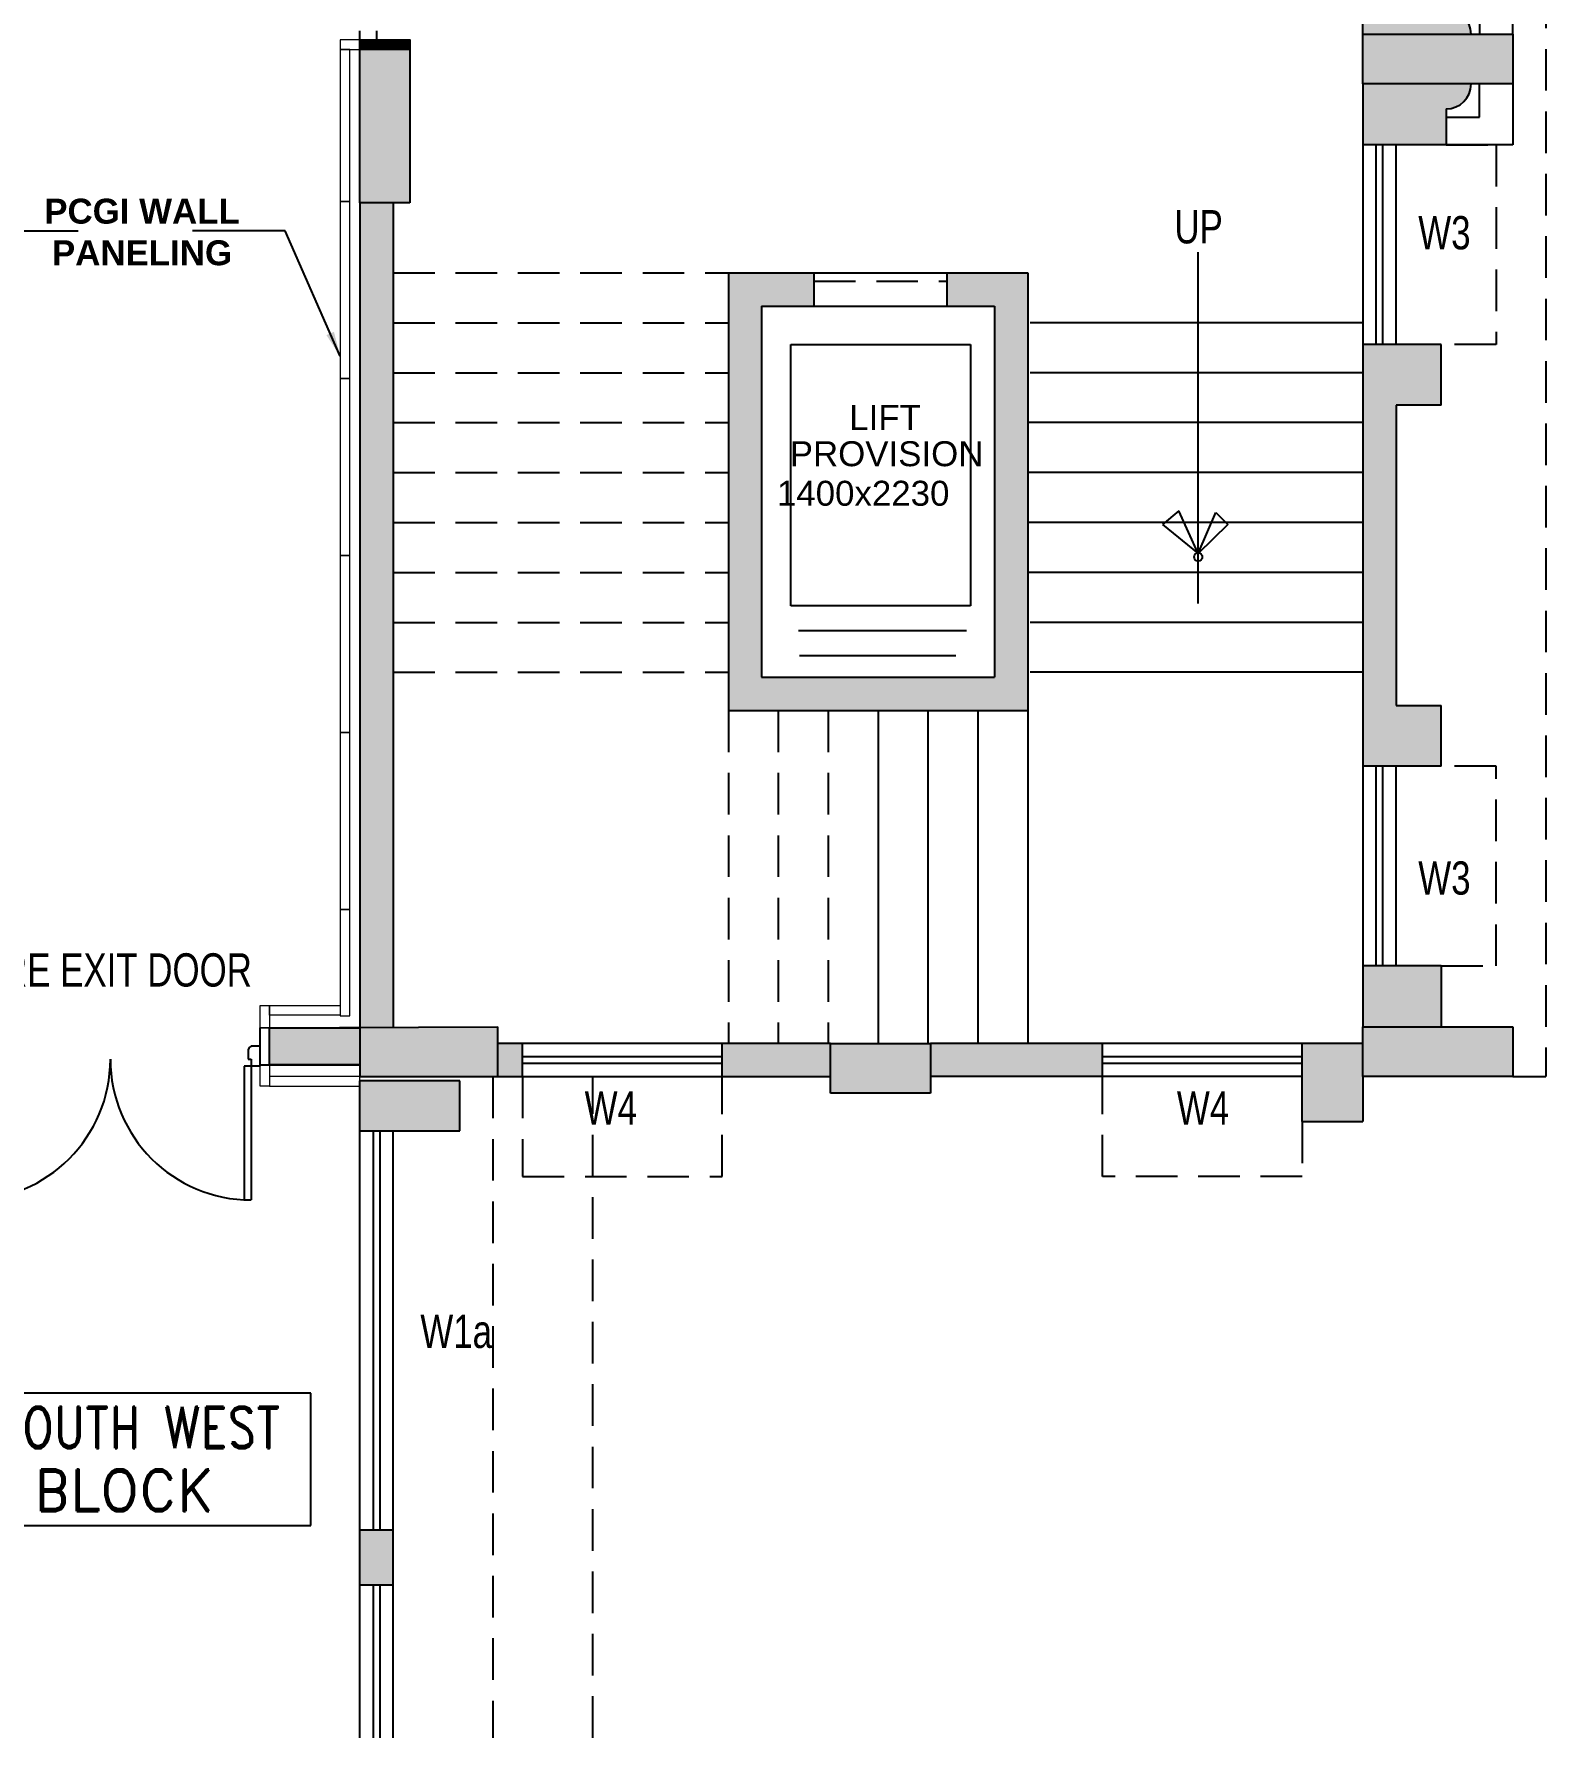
# Model space of a CAD drawing. Extents: x 11034434 to 11724204, y -4674497 to -3911811.
# Drawn here: x 11668785 to 11677874, y -4580427 to -4570188 of the extents above; entities that cross this region are included whole.
import ezdxf
from ezdxf.enums import TextEntityAlignment as Align

# ---------------------------------------------------------------- set-up
doc = ezdxf.new("R2010")
doc.units = 0
doc.header["$MEASUREMENT"] = 0
doc.linetypes.add('CENTER', pattern=[0])
doc.linetypes.add('DASHED', pattern=[0.75, 0.5, -0.25])
doc.layers.get('0').update_dxf_attribs({"color": 251, "linetype": 'CONTINUOUS'})
for name, color, linetype in [('dim ref', 251, 'CONTINUOUS'), ('HATCH', 251, 'CONTINUOUS'), ('HS', 251, 'CONTINUOUS')]:
    doc.layers.add(name, color=color, linetype=linetype)
doc.layers.add('WALL PANEL', color=7, linetype='CONTINUOUS', lineweight=15)
doc.styles.add('0_RM-NM', font='arial.ttf')
doc.styles.add('ARIAL', font='arial.ttf', dxfattribs={"width": 0.75})
doc.styles.add('RD', font='ROMAND')
doc.styles.get("Standard").update_dxf_attribs({"font": 'arial.ttf'})
doc.styles.add('style3', font='arialbd.ttf')
doc.dimstyles.new('Scale 50', dxfattribs={"dimscale": 0, "dimtxt": 150, "dimasz": 150, "dimexe": 0, "dimexo": 50, "dimgap": 0, "dimtad": 0, "dimtoh": 1, "dimdec": 0, "dimzin": 0, "dimdsep": 46, "dimtxsty": '0_RM-NM', "dimcen": 0, "dimdle": 100, "dimclrd": 204, "dimclre": 212, "dimclrt": 224, "dimadec": 0, "dimazin": 0, "dimtfac": 1, "dimtdec": 0, "dimtofl": 0, "dimtmove": 1, "dimatfit": 3, "dimfxl": 1, "dimtolj": 1, "dimtzin": 0, "dimlwe": -1, "dimarcsym": 0})

msp = doc.modelspace()

# ---------------------------------------------------------------- hatches: boundary and pattern name
at = {"ltscale": 500}
for points in [[(11677274, -4569823), (11676974, -4569823), (11676974, -4569605.5), (11676774, -4569605.5), (11676774, -4570188), (11677424, -4570188, 0.4142136), (11677274, -4570038)], [(11677424, -4570488), (11676774, -4570488), (11676774, -4570853), (11676974, -4570853), (11677274, -4570853), (11677274, -4570638, 0.4142136)], [(11670944, -4571201.3), (11670744, -4571201.3), (11670744, -4576153), (11670944, -4576153)], [(11674759, -4571623), (11674274, -4571623), (11674274, -4571823), (11674559, -4571823), (11674559, -4574053), (11673159, -4574053), (11673159, -4571823), (11673474, -4571823), (11673474, -4571623), (11672959, -4571623), (11672959, -4574253), (11674759, -4574253)], [(11677244, -4572053), (11676974, -4572053), (11676774, -4572053), (11676774, -4574588), (11676974, -4574588), (11677244, -4574588), (11677244, -4574223), (11676974, -4574223), (11676974, -4572418), (11677244, -4572418)], [(11677244, -4575788), (11676974, -4575788), (11676774, -4575788), (11676774, -4576153), (11677244, -4576153)], [(11671722.3, -4576253), (11671572.3, -4576253), (11671572.3, -4576453), (11671722.3, -4576453)], [(11673574, -4576253), (11672922.3, -4576253), (11672922.3, -4576453), (11673574, -4576453)], [(11675209, -4576253), (11674174, -4576253), (11674174, -4576453), (11675209, -4576453)], [(11676774, -4576453), (11676774, -4576253), (11676409, -4576253), (11676409, -4576453), (11676409, -4576723), (11676774, -4576723)]]:
    msp.add_hatch(color=256, dxfattribs=at).paths.add_polyline_path(points)
at = {"lineweight": -3, "ltscale": 500}
h = msp.add_hatch(color=256, dxfattribs=at)
h.paths.add_polyline_path([(11667744, -4579178), (11667544, -4579178), (11667544, -4579508), (11667744, -4579508)])
h.paths.add_polyline_path([(11670944, -4579178), (11670744, -4579178), (11670744, -4579508), (11670944, -4579508)])
at = {"layer": 'HATCH', "ltscale": 500}
h = msp.add_hatch(color=251, dxfattribs=at)
h.dxf.hatch_style = 1
h.paths.add_polyline_path([(11633364, -4566323), (11633664, -4566323), (11633664, -4567223), (11633364, -4567223)])
h.paths.add_polyline_path([(11676774, -4570188), (11677674, -4570188), (11677674, -4570488), (11676774, -4570488)])
h.paths.add_polyline_path([(11651189, -4576253), (11651489, -4576253), (11651489, -4577153), (11651189, -4577153)])
h.paths.add_polyline_path([(11673574, -4576253), (11674174, -4576253), (11674174, -4576553), (11673574, -4576553)])
h.paths.add_polyline_path([(11629934, -4558133), (11630684, -4558133), (11630684, -4558433), (11629934, -4558433)])
h.paths.add_polyline_path([(11629934, -4561663), (11630834, -4561663), (11630834, -4561963), (11629934, -4561963)])
h.paths.add_polyline_path([(11666915.7, -4576153), (11667744, -4576153), (11667744, -4576453), (11666915.7, -4576453)])
h.paths.add_polyline_path([(11643159, -4575553), (11643459, -4575553), (11643459, -4576453), (11643159, -4576453)])
h.paths.add_polyline_path([(11636989, -4575703), (11637289, -4575703), (11637289, -4576453), (11636989, -4576453)])
h.paths.add_polyline_path([(11636664, -4576478), (11636964, -4576478), (11636964, -4577228), (11636664, -4577228)])
h.paths.add_polyline_path([(11629934, -4547263), (11630684, -4547263), (11630684, -4547563), (11629934, -4547563)])
h.paths.add_polyline_path([(11676774, -4547263), (11677674, -4547263), (11677674, -4547563), (11676774, -4547563)])
h.paths.add_polyline_path([(11629834, -4566323), (11630134, -4566323), (11630134, -4567223), (11629834, -4567223)])
h.paths.add_polyline_path([(11636664, -4575703), (11636964, -4575703), (11636964, -4576453), (11636664, -4576453)])
h.paths.add_polyline_path([(11676674, -4533533), (11676974, -4533533), (11676974, -4532554.7), (11676674, -4532554.7)])
h.paths.add_polyline_path([(11629934, -4554533), (11630684, -4554533), (11630684, -4554833), (11629934, -4554833)])
h.paths.add_polyline_path([(11658389, -4576253), (11658689, -4576253), (11658689, -4577153), (11658389, -4577153)])
h.paths.add_polyline_path([(11676774, -4527303), (11677674, -4527303), (11677674, -4527603), (11676774, -4527603)])
h.paths.add_polyline_path([(11676774, -4543663), (11677674, -4543663), (11677674, -4543963), (11676774, -4543963)])
h.paths.add_polyline_path([(11629934, -4550933), (11630684, -4550933), (11630684, -4551233), (11629934, -4551233)])
h.paths.add_polyline_path([(11661989, -4570223), (11662289, -4570223), (11662289, -4571123), (11661989, -4571123)])
h.paths.add_polyline_path([(11676774, -4550933), (11677674, -4550933), (11677674, -4551233), (11676774, -4551233)])
h.paths.add_polyline_path([(11634979, -4536533), (11635279, -4536533), (11635279, -4537133), (11634979, -4537133)])
h.paths.add_polyline_path([(11629934, -4536533), (11630834, -4536533), (11630834, -4536833), (11629934, -4536833)])
h.paths.add_polyline_path([(11676774, -4536533), (11677574, -4536533), (11677574, -4536833), (11676774, -4536833)])
h.paths.add_polyline_path([(11673574, -4565263), (11674272.9, -4565263), (11674272.9, -4565563), (11673574, -4565563)])
h.paths.add_polyline_path([(11670744, -4576153), (11671572.3, -4576153), (11671572.3, -4576453), (11670744, -4576453)])
h.paths.add_polyline_path([(11676774, -4558133), (11677674, -4558133), (11677674, -4558433), (11676774, -4558433)])
h.paths.add_polyline_path([(11634979, -4532933), (11635279, -4532933), (11635279, -4533533), (11634979, -4533533)])
h.paths.add_polyline_path([(11635304, -4532933), (11635604, -4532933), (11635604, -4533533), (11635304, -4533533)])
h.paths.add_polyline_path([(11631314, -4532633), (11631614, -4532633), (11631614, -4533533), (11631314, -4533533)])
h.paths.add_polyline_path([(11676774, -4576153), (11677674, -4576153), (11677674, -4576453), (11676774, -4576453)])
h.paths.add_polyline_path([(11649424, -4525003), (11649724, -4525003), (11649724, -4525903), (11649424, -4525903)])
h.paths.add_polyline_path([(11655454, -4525003), (11655754, -4525003), (11655754, -4525903), (11655454, -4525903)])
h.paths.add_polyline_path([(11633364, -4575703), (11633664, -4575703), (11633664, -4576453), (11633364, -4576453)])
h.paths.add_polyline_path([(11635304, -4536533), (11635604, -4536533), (11635604, -4537133), (11635304, -4537133)])
h.paths.add_polyline_path([(11646124, -4525003), (11646424, -4525003), (11646424, -4525903), (11646124, -4525903)])
h.paths.add_polyline_path([(11631314, -4526753), (11631614, -4526753), (11631614, -4527503), (11631314, -4527503)])
h.paths.add_polyline_path([(11634979, -4540133), (11635279, -4540133), (11635279, -4540733), (11634979, -4540733)])
h.paths.add_polyline_path([(11635304, -4540733), (11635604, -4540733), (11635604, -4540133), (11635304, -4540133)])
h.paths.add_polyline_path([(11633364, -4561213), (11633664, -4561213), (11633664, -4561963), (11633364, -4561963)])
h.paths.add_polyline_path([(11634979, -4526753), (11635279, -4526753), (11635279, -4527503), (11634979, -4527503)])
h.paths.add_polyline_path([(11632914, -4576478), (11633664, -4576478), (11633664, -4576778), (11632914, -4576778)])
h.paths.add_polyline_path([(11661989, -4576253), (11662289, -4576253), (11662289, -4577153), (11661989, -4577153)])
h.paths.add_polyline_path([(11633364, -4570223), (11633664, -4570223), (11633664, -4570973), (11633364, -4570973)])
h.paths.add_polyline_path([(11654789, -4576253), (11655089, -4576253), (11655089, -4577153), (11654789, -4577153)])
h.paths.add_polyline_path([(11676774, -4540133), (11677674, -4540133), (11677674, -4540433), (11676774, -4540433)])
h.paths.add_polyline_path([(11629934, -4543663), (11630684, -4543663), (11630684, -4543963), (11629934, -4543963)])
h.paths.add_polyline_path([(11670744, -4576478), (11671344, -4576478), (11671344, -4576778), (11670744, -4576778)])
h.paths.add_polyline_path([(11629659, -4576478), (11630409, -4576478), (11630409, -4576778), (11629659, -4576778)])
h.paths.add_polyline_path([(11667144, -4576478), (11667744, -4576478), (11667744, -4576778), (11667144, -4576778)])
h.paths.add_polyline_path([(11630834, -4540133), (11629934, -4540133), (11629934, -4540433), (11630834, -4540433)])
h.paths.add_polyline_path([(11643159, -4570223), (11643459, -4570223), (11643459, -4571123), (11643159, -4571123)])
h.paths.add_polyline_path([(11647589, -4576253), (11647889, -4576253), (11647889, -4577153), (11647589, -4577153)])
h.paths.add_polyline_path([(11667444, -4570223), (11667744, -4570223), (11667744, -4571123), (11667444, -4571123)])
h.paths.add_polyline_path([(11676774, -4561663), (11677674, -4561663), (11677674, -4561963), (11676774, -4561963)])
h.paths.add_polyline_path([(11676774, -4566923), (11677752.3, -4566923), (11677752.3, -4567223), (11676774, -4567223)])
h.paths.add_polyline_path([(11637734, -4526603), (11638034, -4526603), (11638034, -4527503), (11637734, -4527503)])
edge = h.paths.add_edge_path()
edge.add_line((11658239, -4526603), (11658239, -4527503))
edge.add_line((11670744, -4567223), (11671722.3, -4567223))
edge.add_line((11636664, -4561213), (11636664, -4561963))
edge.add_line((11658539, -4533533), (11658539, -4532633))
edge.add_line((11636964, -4570973), (11636964, -4570223))
edge.add_line((11636989, -4570223), (11636989, -4570973))
h.paths.add_polyline_path([(11655454, -4566923), (11656354, -4566923), (11656354, -4567223), (11655454, -4567223)], flags=17)
h.paths.add_polyline_path([(11640094, -4566323), (11640394, -4566323), (11640394, -4567223), (11640094, -4567223)], flags=17)
h.paths.add_polyline_path([(11636989, -4566473), (11637289, -4566473), (11637289, -4567223), (11636989, -4567223)], flags=17)
h.paths.add_polyline_path([(11636989, -4570223), (11637289, -4570223), (11637289, -4570973), (11636989, -4570973)], flags=17)
h.paths.add_polyline_path([(11645445.7, -4566923), (11646424, -4566923), (11646424, -4567223), (11645445.7, -4567223)], flags=17)
h.paths.add_polyline_path([(11647249.9, -4570223), (11648228.1, -4570223), (11648228.1, -4570523), (11647249.9, -4570523)], flags=17)
h.paths.add_polyline_path([(11660814, -4566923), (11661714, -4566923), (11661714, -4567223), (11660814, -4567223)], flags=17)
h.paths.add_polyline_path([(11649424, -4566923), (11650402.3, -4566923), (11650402.3, -4567223), (11649424, -4567223)], flags=17)
h.paths.add_polyline_path([(11666844, -4566923), (11667744, -4566923), (11667744, -4567223), (11666844, -4567223)], flags=17)
h.paths.add_polyline_path([(11636664, -4566473), (11636964, -4566473), (11636964, -4567223), (11636664, -4567223)], flags=17)
h.paths.add_polyline_path([(11636664, -4570223), (11636964, -4570223), (11636964, -4570973), (11636664, -4570973)], flags=17)
h.paths.add_polyline_path([(11660814, -4540133), (11661714, -4540133), (11661714, -4540433), (11660814, -4540433)], flags=17)
h.paths.add_polyline_path([(11655454, -4532933), (11655754, -4532933), (11655754, -4533533), (11655454, -4533533)], flags=16)
h.paths.add_polyline_path([(11655454, -4547263), (11656354, -4547263), (11656354, -4547563), (11655454, -4547563)], flags=17)
h.paths.add_polyline_path([(11652224, -4531073), (11652824, -4531073), (11652824, -4531373), (11652224, -4531373)], flags=17)
h.paths.add_polyline_path([(11652224, -4533233), (11652824, -4533233), (11652824, -4533533), (11652224, -4533533)], flags=16)
h.paths.add_polyline_path([(11660814, -4561663), (11661714, -4561663), (11661714, -4561963), (11660814, -4561963)], flags=17)
h.paths.add_polyline_path([(11636664, -4561213), (11636964, -4561213), (11636964, -4561963), (11636664, -4561963)], flags=17)
h.paths.add_polyline_path([(11646424, -4551233), (11645524, -4551233), (11645524, -4550933), (11646424, -4550933)], flags=17)
h.paths.add_polyline_path([(11639494, -4558133), (11640394, -4558133), (11640394, -4558433), (11639494, -4558433)], flags=17)
h.paths.add_polyline_path([(11646124, -4561363), (11646424, -4561363), (11646424, -4562263), (11646124, -4562263)], flags=17)
h.paths.add_polyline_path([(11639494, -4561663), (11640394, -4561663), (11640394, -4561963), (11639494, -4561963)], flags=17)
h.paths.add_polyline_path([(11655454, -4558133), (11656354, -4558133), (11656354, -4558433), (11655454, -4558433)], flags=17)
h.paths.add_polyline_path([(11636989, -4561213), (11637289, -4561213), (11637289, -4561963), (11636989, -4561963)], flags=17)
h.paths.add_polyline_path([(11639494, -4554533), (11640394, -4554533), (11640394, -4554833), (11639494, -4554833)], flags=17)
h.paths.add_polyline_path([(11660814, -4543663), (11661714, -4543663), (11661714, -4543963), (11660814, -4543963)], flags=17)
h.paths.add_polyline_path([(11660814, -4554533), (11661714, -4554533), (11661714, -4554833), (11660814, -4554833)], flags=17)
h.paths.add_polyline_path([(11660814, -4550933), (11661714, -4550933), (11661714, -4551233), (11660814, -4551233)], flags=17)
h.paths.add_polyline_path([(11664314, -4565263), (11664914, -4565263), (11664914, -4565563), (11664314, -4565563)], flags=17)
h.paths.add_polyline_path([(11670744, -4547263), (11671644, -4547263), (11671644, -4547563), (11670744, -4547563)], flags=17)
h.paths.add_polyline_path([(11666844, -4547263), (11667744, -4547263), (11667744, -4547563), (11666844, -4547563)], flags=17)
h.paths.add_polyline_path([(11649424, -4554233), (11649724, -4554233), (11649724, -4555133), (11649424, -4555133)], flags=17)
h.paths.add_polyline_path([(11655454, -4554533), (11656354, -4554533), (11656354, -4554833), (11655454, -4554833)], flags=17)
h.paths.add_polyline_path([(11670744, -4566923), (11671722.3, -4566923), (11671722.3, -4567223), (11670744, -4567223)], flags=17)
h.paths.add_polyline_path([(11646124, -4554233), (11646424, -4554233), (11646424, -4555133), (11646124, -4555133)], flags=17)
h.paths.add_polyline_path([(11667444, -4554233), (11667744, -4554233), (11667744, -4555133), (11667444, -4555133)], flags=17)
h.paths.add_polyline_path([(11649424, -4547263), (11650324, -4547263), (11650324, -4547563), (11649424, -4547563)], flags=17)
h.paths.add_polyline_path([(11662541.5, -4533233), (11663441.5, -4533233), (11663441.5, -4533533), (11662541.5, -4533533)], flags=17)
h.paths.add_polyline_path([(11666844, -4533233), (11667744, -4533233), (11667744, -4533533), (11666844, -4533533)], flags=17)
h.paths.add_polyline_path([(11670744, -4533233), (11671644, -4533233), (11671644, -4533533), (11670744, -4533533)], flags=17)
h.paths.add_polyline_path([(11655454, -4550933), (11656354, -4550933), (11656354, -4551233), (11655454, -4551233)], flags=17)
h.paths.add_polyline_path([(11649424, -4550933), (11650324, -4550933), (11650324, -4551233), (11649424, -4551233)], flags=17)
h.paths.add_polyline_path([(11642994, -4565263), (11643594, -4565263), (11643594, -4565563), (11642994, -4565563)], flags=17)
h.paths.add_polyline_path([(11655454, -4540133), (11656354, -4540133), (11656354, -4540433), (11655454, -4540433)], flags=17)
h.paths.add_polyline_path([(11639494, -4550933), (11640394, -4550933), (11640394, -4551233), (11639494, -4551233)], flags=17)
h.paths.add_polyline_path([(11670744, -4550933), (11671644, -4550933), (11671644, -4551233), (11670744, -4551233)], flags=17)
h.paths.add_polyline_path([(11666844, -4550933), (11667744, -4550933), (11667744, -4551233), (11666844, -4551233)], flags=17)
h.paths.add_polyline_path([(11670744, -4554233), (11671044, -4554233), (11671044, -4555133), (11670744, -4555133)], flags=17)
h.paths.add_polyline_path([(11649424, -4557833), (11649724, -4557833), (11649724, -4558733), (11649424, -4558733)], flags=17)
h.paths.add_polyline_path([(11670744, -4561363), (11671044, -4561363), (11671044, -4562263), (11670744, -4562263)], flags=17)
h.paths.add_polyline_path([(11655454, -4543663), (11656354, -4543663), (11656354, -4543963), (11655454, -4543963)], flags=17)
h.paths.add_polyline_path([(11667444, -4543363), (11667744, -4543363), (11667744, -4544263), (11667444, -4544263)], flags=17)
h.paths.add_polyline_path([(11670744, -4543363), (11671044, -4543363), (11671044, -4544263), (11670744, -4544263)], flags=17)
h.paths.add_polyline_path([(11645524, -4547263), (11646424, -4547263), (11646424, -4547563), (11645524, -4547563)], flags=17)
h.paths.add_polyline_path([(11660618.7, -4547262.8), (11661714, -4547263), (11661714, -4547563), (11660618.7, -4547562.8)], flags=17)
h.paths.add_polyline_path([(11639494, -4547263), (11640394, -4547263), (11640394, -4547563), (11639494, -4547563)], flags=17)
h.paths.add_polyline_path([(11654449.9, -4570223), (11655428.1, -4570223), (11655428.1, -4570523), (11654449.9, -4570523)], flags=17)
h.paths.add_polyline_path([(11646124, -4557833), (11646424, -4557833), (11646424, -4558733), (11646124, -4558733)], flags=17)
h.paths.add_polyline_path([(11641979, -4527503), (11642279, -4527503), (11642279, -4526703), (11641979, -4526703)], flags=17)
h.paths.add_polyline_path([(11670744, -4539833), (11671044, -4539833), (11671044, -4540733), (11670744, -4540733)], flags=17)
h.paths.add_polyline_path([(11646124, -4530473), (11646424, -4530473), (11646424, -4531373), (11646124, -4531373)], flags=17)
h.paths.add_polyline_path([(11660814, -4536533), (11661714, -4536533), (11661714, -4536833), (11660814, -4536833)], flags=17)
h.paths.add_polyline_path([(11655454, -4530473), (11655754, -4530473), (11655754, -4531373), (11655454, -4531373)], flags=17)
h.paths.add_polyline_path([(11641979, -4532633), (11642279, -4532633), (11642279, -4533533), (11641979, -4533533)], flags=17)
h.paths.add_polyline_path([(11658239, -4532633), (11658539, -4532633), (11658539, -4533533), (11658239, -4533533)], flags=16)
h.paths.add_polyline_path([(11639494, -4536533), (11640394, -4536533), (11640394, -4536833), (11639494, -4536833)], flags=17)
h.paths.add_polyline_path([(11649424, -4536533), (11650069, -4536533), (11650069, -4536833), (11649424, -4536833)], flags=17)
h.paths.add_polyline_path([(11637734, -4532633), (11638034, -4532633), (11638034, -4533533), (11637734, -4533533)], flags=17)
h.paths.add_polyline_path([(11667444, -4526603), (11667744, -4526603), (11667744, -4527503), (11667444, -4527503)], flags=17)
h.paths.add_polyline_path([(11646124, -4532633), (11646424, -4532633), (11646424, -4533533), (11646124, -4533533)], flags=17)
h.paths.add_polyline_path([(11662841.5, -4526603), (11663141.5, -4526603), (11663141.5, -4527503), (11662841.5, -4527503)], flags=17)
h.paths.add_polyline_path([(11670744, -4536533), (11671644, -4536533), (11671644, -4536833), (11670744, -4536833)], flags=17)
h.paths.add_polyline_path([(11646124, -4543363), (11646424, -4543363), (11646424, -4544263), (11646124, -4544263)], flags=17)
h.paths.add_polyline_path([(11639494, -4540133), (11640394, -4540133), (11640394, -4540433), (11639494, -4540433)], flags=17)
h.paths.add_polyline_path([(11658239, -4526603), (11658539, -4526603), (11658539, -4527503), (11658239, -4527503)], flags=17)
h.paths.add_polyline_path([(11666844, -4536533), (11667744, -4536533), (11667744, -4536833), (11666844, -4536833)], flags=17)
h.paths.add_polyline_path([(11670744, -4526603), (11671044, -4526603), (11671044, -4527503), (11670744, -4527503)], flags=17)
h.paths.add_polyline_path([(11658049.9, -4570223), (11659028.1, -4570223), (11659028.1, -4570523), (11658049.9, -4570523)], flags=17)
h.paths.add_polyline_path([(11655454, -4536533), (11656354, -4536533), (11656354, -4536833), (11655454, -4536833)], flags=17)
h.paths.add_polyline_path([(11655454, -4561663), (11656354, -4561663), (11656354, -4561963), (11655454, -4561963)], flags=17)
h.paths.add_polyline_path([(11649424, -4539833), (11649724, -4539833), (11649724, -4540733), (11649424, -4540733)], flags=17)
h.paths.add_polyline_path([(11660814, -4558133), (11661714, -4558133), (11661714, -4558433), (11660814, -4558433)], flags=17)
h.paths.add_polyline_path([(11646124, -4540733), (11646424, -4540733), (11646424, -4539835.4), (11646124, -4539835.4)], flags=17)
h.paths.add_polyline_path([(11667444, -4557833), (11667744, -4557833), (11667744, -4558733), (11667444, -4558733)], flags=17)
h.paths.add_polyline_path([(11649424, -4561363), (11649724, -4561363), (11649724, -4562263), (11649424, -4562263)], flags=17)
h.paths.add_polyline_path([(11670744, -4557833), (11671044, -4557833), (11671044, -4558733), (11670744, -4558733)], flags=17)
h.paths.add_polyline_path([(11645445.7, -4536533), (11646424, -4536533), (11646424, -4536833), (11645445.7, -4536833)], flags=17)
h.paths.add_polyline_path([(11667444, -4561363), (11667744, -4561363), (11667744, -4562263), (11667444, -4562263)], flags=17)
h.paths.add_polyline_path([(11649424, -4543363), (11649724, -4543363), (11649724, -4544263), (11649424, -4544263)], flags=17)
h.paths.add_polyline_path([(11639494, -4543663), (11640394, -4543663), (11640394, -4543963), (11639494, -4543963)], flags=17)
h.paths.add_polyline_path([(11667444, -4539833), (11667744, -4539833), (11667744, -4540733), (11667444, -4540733)], flags=17)
h.paths.add_polyline_path([(11671044, -4570280.2), (11670744, -4570280.2), (11670744, -4571201.3), (11671044, -4571201.3)])
at = {"layer": 'HS', "linetype": 'CENTER', "ltscale": 500, "true_color": 0x636466}
h = msp.add_hatch(dxfattribs=at)
h.set_pattern_fill('ANSI31', color=251)
h.set_pattern_definition([(45, (348973.33256, 82478.97014), (-0.0883883476483, 0.0883883476483), [])])
h.paths.add_polyline_path([(11671044, -4570223), (11670744, -4570223), (11670744, -4570280.2), (11671044, -4570280.2)])
h = msp.add_hatch(color=251, dxfattribs=at)
h.dxf.hatch_style = 1
h.paths.add_polyline_path([(11667744, -4576383), (11668286.8, -4576383), (11668286.8, -4576153), (11667744, -4576153), (11667744, -4576383)])
h.paths.add_polyline_path([(11670201.2, -4576160), (11670201.2, -4576383), (11670744, -4576383), (11670744, -4576160)])

# ---------------------------------------------------------------- linework, layer by layer
at = {"linetype": 'DASHED', "lineweight": 25, "ltscale": 500}
for p, q in [((11677874, -4526403), (11677874, -4576453)), ((11677274, -4570853), (11677574, -4570853)), ((11677574, -4570853), (11677574, -4572053)), ((11670944, -4571623), (11672959, -4571623)), ((11673474, -4571673), (11674274, -4571673)), ((11670944, -4571923), (11672959, -4571923)), ((11677574, -4572053), (11677244, -4572053)), ((11670944, -4572223), (11672959, -4572223)), ((11670944, -4572523), (11672959, -4572523)), ((11670944, -4572823), (11672959, -4572823)), ((11670944, -4573123), (11672959, -4573123)), ((11670944, -4573423), (11672959, -4573423)), ((11670944, -4573723), (11672959, -4573723)), ((11670944, -4574023), (11672959, -4574023)), ((11672959, -4574253), (11672959, -4576253)), ((11673259, -4574253), (11673259, -4576253)), ((11673559, -4574253), (11673559, -4576253)), ((11677574, -4574588), (11677244, -4574588)), ((11677574, -4575788), (11677574, -4574588)), ((11677244, -4575788), (11677574, -4575788)), ((11671544, -4576453), (11671544, -4580426.9)), ((11671722.3, -4576453), (11671722.3, -4577053)), ((11672144, -4580426.9), (11672144, -4576453)), ((11672922.3, -4577053), (11672922.3, -4576453)), ((11675209, -4577053), (11675209, -4576453)), ((11677674, -4576453), (11677874, -4576453)), ((11676409, -4576723), (11676409, -4577053)), ((11671722.3, -4577053), (11672922.3, -4577053)), ((11676409, -4577053), (11675209, -4577053))]:
    msp.add_line(p, q, dxfattribs=at)
at = {"lineweight": 25}
for p, q in [((11676774, -4570188), (11676774, -4567023)), ((11677674, -4570188), (11677674, -4569823)), ((11677474, -4569988), (11677474, -4570188)), ((11670744, -4570223), (11670744, -4570169)), ((11670844, -4570169), (11670844, -4570223)), ((11670744, -4570223), (11670844, -4570223)), ((11676774, -4570488), (11676774, -4576153)), ((11677474, -4570688), (11677474, -4570488)), ((11677674, -4570488), (11677674, -4570853)), ((11677274, -4570638), (11677274, -4570853)), ((11677274, -4570688), (11677474, -4570688)), ((11677674, -4570853), (11676774, -4570853)), ((11676854, -4572053), (11676854, -4570853)), ((11676894, -4572053), (11676894, -4570853)), ((11676974, -4572053), (11676974, -4570853)), ((11670744, -4571201.3), (11670744, -4576453)), ((11670944, -4571201.3), (11670944, -4576153)), ((11675783.4, -4573610.2), (11675783.4, -4571499)), ((11672959, -4571623), (11672959, -4574253)), ((11672959, -4571623), (11674759, -4571623)), ((11673474, -4571823), (11673474, -4571623)), ((11674274, -4571823), (11674274, -4571623)), ((11674759, -4571623), (11674759, -4576253)), ((11673159, -4571823), (11674559, -4571823)), ((11673159, -4571823), (11673159, -4574053)), ((11674559, -4571823), (11674559, -4574053)), ((11676774, -4571923), (11674774, -4571923)), ((11673334, -4572053), (11674414, -4572053)), ((11673334, -4573623), (11673334, -4572053)), ((11674414, -4572053), (11674414, -4573623)), ((11677244, -4572053), (11676774, -4572053)), ((11677244, -4572418), (11677244, -4572053)), ((11676774, -4572223), (11674774, -4572223)), ((11676974, -4572418), (11676974, -4574223)), ((11677244, -4572418), (11676974, -4572418)), ((11676774, -4572523), (11674759, -4572523)), ((11676774, -4572823), (11674759, -4572823)), ((11675666.9, -4573053.9), (11675568.5, -4573134.5)), ((11675783.4, -4573310.2), (11675666.9, -4573053.9)), ((11675783.4, -4573310.2), (11675890.5, -4573062.9)), ((11675890.5, -4573062.9), (11675962.1, -4573134.5)), ((11676774, -4573123), (11674759, -4573123)), ((11675568.5, -4573134.5), (11675783.4, -4573310.2)), ((11675962.1, -4573134.5), (11675783.4, -4573310.2)), ((11676774, -4573423), (11674759, -4573423)), ((11674414, -4573623), (11673334, -4573623)), ((11673381.3, -4573773), (11674391.3, -4573773)), ((11676774, -4573723), (11674774, -4573723)), ((11673387.4, -4573923), (11674327.4, -4573923)), ((11673159, -4574053), (11674559, -4574053)), ((11676774, -4574023), (11674774, -4574023)), ((11672959, -4574253), (11674759, -4574253)), ((11673859, -4574253), (11673859, -4576253)), ((11674159, -4574253), (11674159, -4576253)), ((11674459, -4574253), (11674459, -4576253)), ((11676974, -4574223), (11677244, -4574223)), ((11677244, -4574588), (11677244, -4574223)), ((11677244, -4574588), (11676774, -4574588)), ((11676854, -4575788), (11676854, -4574588)), ((11676894, -4575788), (11676894, -4574588)), ((11676974, -4575788), (11676974, -4574588)), ((11677244, -4575788), (11676774, -4575788)), ((11677244, -4575788), (11677244, -4576153)), ((11670144, -4576160.3), (11671572.3, -4576153)), ((11671572.3, -4576453), (11671572.3, -4576153)), ((11673574, -4576253), (11671572.3, -4576253)), ((11671722.3, -4576453), (11671722.3, -4576253)), ((11672922.3, -4576453), (11672922.3, -4576253)), ((11676774, -4576253), (11674174, -4576253)), ((11675209, -4576453), (11675209, -4576253)), ((11676409, -4576723), (11676409, -4576253)), ((11670072, -4576288.3), (11670075, -4576288.3)), ((11670072, -4576288.3), (11670072, -4576348.3)), ((11670072, -4576348.3), (11670090, -4576348.3)), ((11670144, -4576270.3), (11670090, -4576270.3)), ((11670090, -4576270.3), (11670090, -4576273.3)), ((11670090, -4576348.3), (11670090, -4577194.3)), ((11670144, -4576390.3), (11670144, -4576270.3)), ((11671722.3, -4576333), (11672922.3, -4576333)), ((11675209, -4576333), (11676409, -4576333)), ((11670048, -4576390.3), (11670048, -4577194.3)), ((11670144, -4576390.3), (11670048, -4576390.3)), ((11670144, -4576383), (11670744, -4576383)), ((11670744, -4576453), (11673574, -4576453)), ((11671722.3, -4576373), (11672922.3, -4576373)), ((11676409, -4576453), (11674174, -4576453)), ((11675209, -4576373), (11676409, -4576373)), ((11676774, -4576453), (11676774, -4576723)), ((11670744, -4580426.9), (11670744, -4576478)), ((11671344, -4576478), (11670744, -4576478)), ((11671344, -4576778), (11671344, -4576478)), ((11676409, -4576723), (11676774, -4576723)), ((11670744, -4576778), (11671344, -4576778)), ((11670824, -4576778), (11670824, -4579178)), ((11670864, -4576778), (11670864, -4579178)), ((11670944, -4580426.9), (11670944, -4576778)), ((11670448.2, -4578354.8), (11667919.3, -4578354.8)), ((11670448.2, -4579151), (11670448.2, -4578354.8)), ((11667919.3, -4579151), (11670448.2, -4579151)), ((11670944, -4579178), (11670744, -4579178)), ((11670944, -4579508), (11670744, -4579508)), ((11670824, -4579508), (11670824, -4580426.9)), ((11670864, -4579508), (11670864, -4580426.9))]:
    msp.add_line(p, q, dxfattribs=at)
at = {"lineweight": 25, "ltscale": 500}
for p, q in [((11676774, -4570488), (11676774, -4570188)), ((11676774, -4570188), (11677674, -4570188)), ((11677674, -4570188), (11677674, -4570488)), ((11670744, -4570223), (11671044, -4570223)), ((11670744, -4571201.3), (11670744, -4570280.2)), ((11671044, -4570223), (11671044, -4571201.3)), ((11671044, -4570223), (11671044, -4571201.3)), ((11677674, -4570488), (11676774, -4570488)), ((11671044, -4571201.3), (11670744, -4571201.3)), ((11676774, -4576153), (11677674, -4576153)), ((11676774, -4576453), (11676774, -4576153)), ((11677674, -4576153), (11677674, -4576453)), ((11673574, -4576253), (11674174, -4576253)), ((11673574, -4576553), (11673574, -4576253)), ((11674174, -4576253), (11674174, -4576553)), ((11677674, -4576453), (11676774, -4576453)), ((11674174, -4576553), (11673574, -4576553))]:
    msp.add_line(p, q, dxfattribs=at)
at = {"linetype": 'CENTER', "ltscale": 500}
msp.add_line((11670144, -4576390.3), (11670144, -4576160.3), dxfattribs=at)
for points in [[(11670744, -4570223), (11671044, -4570223), (11671044, -4570280.2), (11670744, -4570280.2)], [(11670201.2, -4576160), (11670744, -4576160), (11670744, -4576383), (11670201.2, -4576383)]]:
    msp.add_lwpolyline(points, close=True, dxfattribs=at)
msp.add_circle((11675783.4, -4573330.3), 25)
at = {"lineweight": -3}
for centre, start, end in [((11677274, -4570188), 0, 90), ((11677274, -4570488), 270, 0)]:
    msp.add_arc(centre, 150, start, end, dxfattribs=at)
for centre, radius, start, end in [((11668398, -4576348.3), 846, 270, 0), ((11670090, -4576348.3), 846, 180, 270), ((11670090, -4576288.3), 15, 90, 180)]:
    msp.add_arc(centre, radius, start, end)
at = {"layer": 'WALL PANEL', "color": 150, "lineweight": 15}
for points in [[(11670744, -4570280.2), (11670744, -4570223), (11670625.7, -4570223), (11670625.7, -4570280.2), (11670744, -4570280.2)], [(11670682.8, -4570280.2), (11670625.7, -4570280.2), (11670625.7, -4571193.7), (11670682.8, -4571193.7), (11670682.8, -4570280.2)], [(11670682.8, -4571193.7), (11670625.7, -4571193.7), (11670625.7, -4572257.3), (11670682.8, -4572257.3), (11670682.8, -4571193.7)], [(11670682.8, -4572257.3), (11670625.7, -4572257.3), (11670625.7, -4573320.9), (11670682.8, -4573320.9), (11670682.8, -4572257.3)], [(11670682.8, -4573320.9), (11670625.7, -4573320.9), (11670625.7, -4574384.5), (11670682.8, -4574384.5), (11670682.8, -4573320.9)], [(11670682.8, -4574384.5), (11670625.7, -4574384.5), (11670625.7, -4575448.1), (11670682.8, -4575448.1), (11670682.8, -4574384.5)], [(11670682.8, -4575448.1), (11670625.7, -4575448.1), (11670625.7, -4576088.4), (11670682.8, -4576088.4), (11670682.8, -4575448.1)], [(11670201.2, -4576510.3), (11670144, -4576510.3), (11670144, -4576025.7), (11670201.2, -4576025.7), (11670201.2, -4576510.3)], [(11670625.7, -4576025.7), (11670625.7, -4576082.9), (11670201.2, -4576082.9), (11670201.2, -4576025.7), (11670625.7, -4576025.7)], [(11670744, -4576510.3), (11670744, -4576453.1), (11670201.2, -4576453.1), (11670201.2, -4576510.3), (11670744, -4576510.3)]]:
    msp.add_lwpolyline(points, dxfattribs=at)

# ---------------------------------------------------------------- texts
at = {"lineweight": 20, "style": 'ARIAL', "width": 0.75}
for s, p in [('UP', (11675640.6, -4571445.8)), ('W3', (11677106.5, -4571481.7)), ('W3', (11677106.5, -4575359.3)), ('FIRE EXIT DOOR', (11668406.7, -4575911.8)), ('W4', (11672095.3, -4576741.6)), ('W4', (11675655.4, -4576741.6)), ('W1a', (11671107.4, -4578083.6))]:
    msp.add_text(s, height=200, dxfattribs=at).set_placement(p)
at = {"lineweight": 20}
for s, p in [('LIFT', (11673685.8, -4572567.2)), ('PROVISION', (11673328.1, -4572784.7)), ('1400x2230', (11673251.1, -4573022.4))]:
    msp.add_text(s, height=150, dxfattribs=at).set_placement(p)
at = {"lineweight": 20, "style": 'RD', "width": 0.8}
msp.add_text('TO SOUTH WEST', height=250.003, dxfattribs=at).set_placement((11669169.2, -4578686.3), align=Align.CENTER)
at = {"lineweight": 20, "style": 'RD'}
msp.add_text('BLOCK', height=250, dxfattribs=at).set_placement((11669326.5, -4579064.1), align=Align.CENTER)
at = {"layer": 'dim ref', "color": 5, "insert": (11669434.3, -4571177.2), "char_height": 150, "width": 1679.74, "attachment_point": 2, "style": 'style3'}
msp.add_mtext('PCGI WALL PANELING', dxfattribs=at)

# ---------------------------------------------------------------- leaders
at = {"layer": 'dim ref', "color": 5}
for points in [[(11667894, -4572133.4), (11668371.5, -4571369.5), (11669051, -4571369.5)], [(11670625.7, -4572124.4), (11670294.5, -4571369.5), (11669738.1, -4571369.5)]]:
    msp.add_leader(points, dimstyle='Scale 50', override={"dimscale": 1}, dxfattribs=at)

doc.saveas('drawing.dxf')
